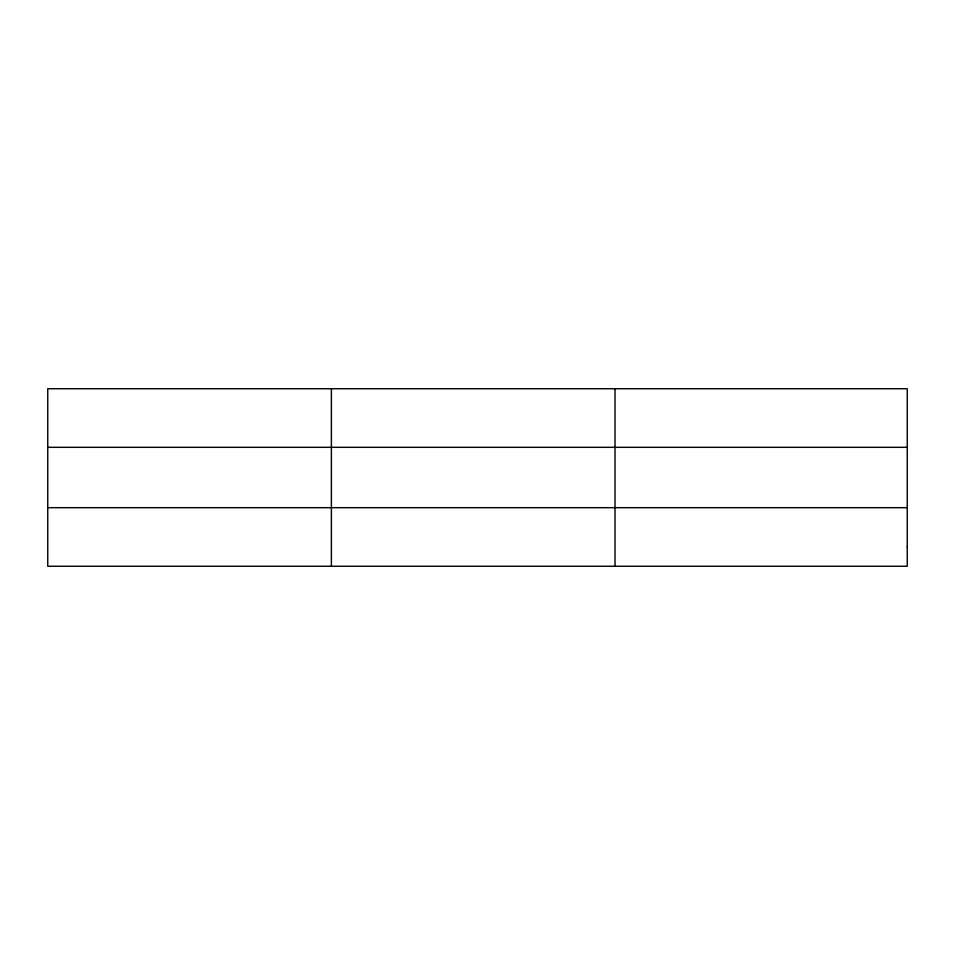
<?xml version="1.0" encoding="UTF-8"?>
<svg xmlns="http://www.w3.org/2000/svg" width="955" height="955" viewBox="0 0 955 955"><rect width="100%" height="100%" fill="white"/><g stroke="black" fill="none" stroke-linecap="round" stroke-linejoin="round"><path stroke-width="1.43" d="M331.385 388.733L331.385 566.267M615.02 388.733L615.02 566.267M47.75 447.322L907.25 447.322M47.75 507.678L907.25 507.678M907.25 546.738L907.25 566.267L47.75 566.267L47.75 388.733L907.25 388.733L907.25 546.738"/></g></svg>
